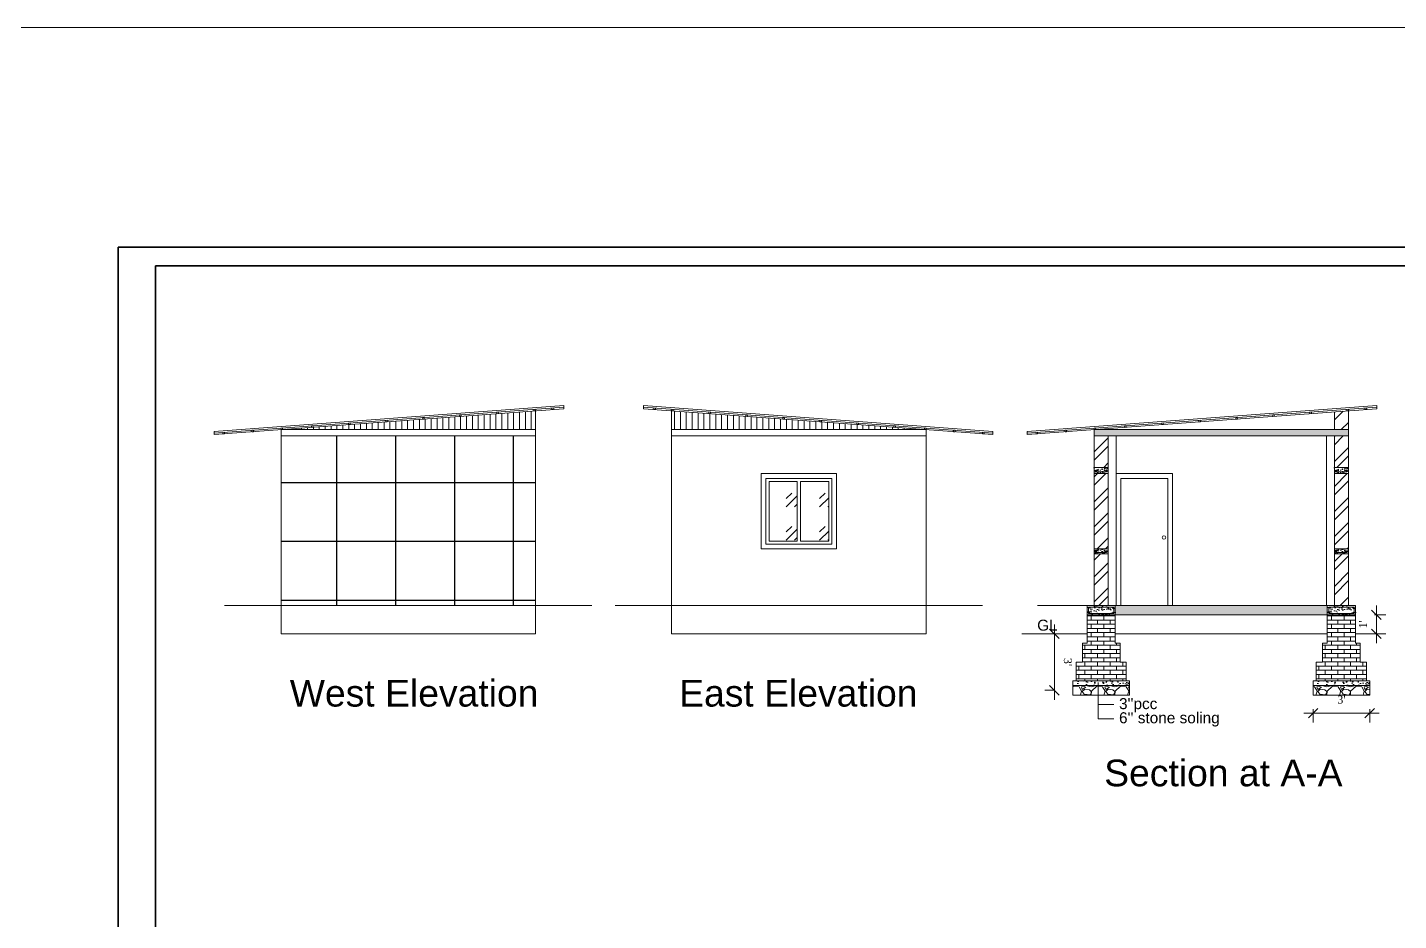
# Model space of a CAD drawing. Header units: inches. Extents: x 45643 to 78083, y -17830 to -3084.
# Drawn here: x 50184 to 51057, y -13929 to -13361 of the extents above; entities that cross this region are included whole.
import ezdxf

# ---------------------------------------------------------------- set-up
doc = ezdxf.new("R2010")
doc.units = ezdxf.units.IN
doc.header["$MEASUREMENT"] = 0
for name, color, linetype, lineweight in [('1', 7, 'Continuous', 25), ('door', 3, 'Continuous', 13), ('steps', 253, 'Continuous', 20), ('WALL - A', 1, 'Continuous', 40)]:
    doc.layers.add(name, color=color, linetype=linetype, lineweight=lineweight)
doc.layers.add('Normal Wall', color=7, linetype='Continuous', lineweight=35, true_color=0xffaf89)
doc.styles.get("Standard").update_dxf_attribs({"font": 'times.ttf'})
doc.dimstyles.new('Copy of Standard', dxfattribs={"dimtxt": 5, "dimasz": 6, "dimexe": 6, "dimexo": 12, "dimgap": 6, "dimtad": 1, "dimdec": 0, "dimzin": 0, "dimdsep": 46, "dimlunit": 3, "dimtxsty": 'Standard', "dimblk": 'OBLIQUE', "dimcen": 0.09, "dimdle": 6, "dimclrd": 256, "dimclre": 256, "dimclrt": 256, "dimadec": 0, "dimazin": 0, "dimtfac": 1, "dimtdec": 0, "dimtix": 1, "dimtmove": 2, "dimatfit": 3, "dimfxl": 6, "dimfxlon": 1, "dimtolj": 1, "dimtzin": 0, "dimlwd": 13, "dimlwe": 13, "dimarcsym": 0})
pattern_1 = [(45, (-311844.91, 16987.062), (21.21320344, 0), [12.5, -17.5]), (45, (-311839.607, 16987.062), (21.21320344, 0), [5, -25]), (45, (-311844.91, 16992.366), (21.21320344, 0), [5, -25])]
pattern_2 = [(45, (-310188.33, 16987.062), (-7.9549513, 7.9549513), []), (45, (-310183.027, 16987.062), (-7.9549513, 7.9549513), [])]
pattern_3 = [(228.0127875, (-310177.5298, 17002.0625), (-120, -135), [2.01804, -199.7863207]), (184.96974073, (-310178.8798, 17000.5625), (180, 15), [3.46302, -342.8388714]), (132.51044708, (-310182.3298, 17000.2625), (150, -165), [2.44182, -241.74048894]), (267.273689, (-310188.1798, 16996.5125), (15, 300), [3.15357, -312.2033706]), (292.83365418, (-310188.3298, 16993.3625), (-75, 180), [3.092325, -306.1405969]), (357.273689, (-310187.1298, 16990.5125), (-300, 15), [3.15357, -312.2033706]), (37.69424047, (-310183.9798, 16990.3625), (-195, -150), [4.170435, -412.87272823]), (72.25532837, (-310180.6798, 16992.9125), (105, 330), [3.93732, -389.79482245]), (121.42956562, (-310179.4798, 16996.6625), (-120, 195), [3.16425, -313.26109665]), (175.2363583, (-310181.1298, 16999.3625), (165, -15), [3.61248, -177.0114387]), (222.3974378, (-310184.7298, 16999.6625), (-180, -165), [4.67172, -462.5006251]), (138.81407483, (-310173.3298, 16996.3625), (-105, 90), [1.594515, -157.8576722]), (171.4692344, (-310174.5298, 16997.4125), (195, -30), [3.033555, -300.32267124]), (225, (-310177.53, 16997.862), (-2e-15, -15), [2.121315, -19.09188844]), (203.1985905, (-310178.5798, 16999.6625), (75, 30), [1.14237, -113.0942266]), (291.8014095, (-310179.6298, 16999.2125), (-15, 45), [1.615545, -79.1619271]), (30.9637565, (-310179.0298, 16997.7125), (45, 30), [2.623935, -84.8403434]), (161.5650512, (-310176.78, 16999.0625), (30, -15), [1.897365, -45.5367999]), (16.38954033, (-310188.3298, 16999.2125), (150, 45), [2.658, -263.1426772]), (70.34617594, (-310185.7798, 16999.9625), (-60, -165), [2.229915, -220.7611162]), (293.1985905, (-310176.7798, 17002.0625), (-30, 75), [2.284725, -111.9518716]), (343.61045967, (-310175.8798, 16999.9625), (-150, 45), [2.658, -263.1426772]), (339.4439548, (-310188.3298, 16989.9125), (-75, 30), [2.5632, -125.5968562]), (294.77514057, (-310185.9298, 16989.0125), (-75, 165), [2.14767, -212.61964595]), (66.8014095, (-310176.6298, 16987.0625), (30, 75), [2.284725, -111.9518716]), (17.35402464, (-310175.7298, 16989.1625), (-195, -60), [2.514465, -248.9313542]), (69.4439548, (-310183.9798, 16987.0625), (-30, -75), [1.2816, -126.8784562]), (101.3099325, (-310177.5298, 16987.0625), (-15, 60), [0.76485, -75.7204427]), (165.9637565, (-310177.6798, 16987.8125), (45, -15), [3.092325, -58.7542594]), (186.00900596, (-310180.6798, 16988.5625), (150, 15), [2.86575, -283.7088476]), (303.6900675, (-310179.03, 16996.3625), (-15, 30), [2.16333, -51.91993913]), (353.15722659, (-310177.8298, 16994.5625), (255, -30), [3.77691, -373.91343936]), (60.9453959, (-310174.0798, 16994.1125), (-60, -105), [1.54434, -152.8901121]), (90, (-310173.33, 16995.462), (-15, 15), [0.9, -14.1]), (120.25643716, (-310180.9798, 16989.0125), (60, -105), [2.08386, -206.30279984]), (48.0127875, (-310182.0298, 16990.8125), (120, 135), [4.03608, -197.7682807]), (0, (-310179.33, 16993.812), (15, 15), [3.9, -11.1]), (325.30484647, (-310175.4298, 16993.8125), (150, -105), [2.37171, -234.7991145]), (254.0546041, (-310173.4798, 16992.4625), (-15, -60), [2.18403, -107.01761834]), (207.64597536, (-310174.0798, 16990.3625), (-285, -150), [3.555975, -352.04211273]), (175.42607874, (-310177.2298, 16988.7125), (-195, 15), [3.761985, -372.4361011])]
pattern_4 = [(50, (-13460.1627, 102783.417), (5.73808146, -0.50201708), [0.6, -6.6]), (355, (-13460.1627, 102783.417), (-1.11001067, 6.01753707), [0.48, -5.28]), (100.4514, (-13459.6845, 102783.3754), (4.62807505, 5.51551634), [0.50992152, -5.6091369]), (46.1842, (-13460.163, 102785.017), (8.5379284, -1.3241521), [0.9, -9.9]), (96.6356, (-13459.451, 102784.907), (7.47730164, 7.79294297), [0.7648823, -8.413704]), (351.1842, (-13460.163, 102785.017), (7.47729556, 7.7929488), [0.72, -7.92]), (21, (-13459.3627, 102784.617), (4.77525642, -3.22095113), [0.6, -6.6]), (326, (-13459.3627, 102784.617), (1.94652266, 5.80120036), [0.48, -5.28]), (71.4514, (-13458.965, 102784.349), (6.72178103, 2.58024397), [0.50992152, -5.6091369]), (37.5, (-13460.1627, 102783.4172), (0.097278843, 2.66315083), [0, -5.216, 0, -5.36, 0, -5.3]), (7.5, (-13460.1627, 102783.4172), (2.1045563, 3.155293695), [0, -3.056, 0, -5.096, 0, -2.02]), (327.5, (-13461.9467, 102783.4172), (4.27057949, -0.180438974), [0, -2, 0, -6.24, 0, -8.28]), (317.5, (-13462.7467, 102783.4172), (4.66548935, 0.80083986), [0, -2.6, 0, -4.144, 0, -5.88])]
pattern_5 = [(50, (-13307.1627, 102783.417), (5.73808146, -0.50201708), [0.6, -6.6]), (355, (-13307.1627, 102783.417), (-1.11001067, 6.01753707), [0.48, -5.28]), (100.4514, (-13306.6845, 102783.3754), (4.62807505, 5.51551634), [0.50992152, -5.6091369]), (46.1842, (-13307.163, 102785.017), (8.5379284, -1.3241521), [0.9, -9.9]), (96.6356, (-13306.451, 102784.907), (7.47730164, 7.79294297), [0.7648823, -8.413704]), (351.1842, (-13307.163, 102785.017), (7.47729556, 7.7929488), [0.72, -7.92]), (21, (-13306.3627, 102784.617), (4.77525642, -3.22095113), [0.6, -6.6]), (326, (-13306.3627, 102784.617), (1.94652266, 5.80120036), [0.48, -5.28]), (71.4514, (-13305.965, 102784.349), (6.72178103, 2.58024397), [0.50992152, -5.6091369]), (37.5, (-13307.1627, 102783.4172), (0.097278843, 2.66315083), [0, -5.216, 0, -5.36, 0, -5.3]), (7.5, (-13307.1627, 102783.4172), (2.1045563, 3.155293695), [0, -3.056, 0, -5.096, 0, -2.02]), (327.5, (-13308.9467, 102783.4172), (4.27057949, -0.180438974), [0, -2, 0, -6.24, 0, -8.28]), (317.5, (-13309.7467, 102783.4172), (4.66548935, 0.80083986), [0, -2.6, 0, -4.144, 0, -5.88])]

# ---------------------------------------------------------------- blocks, each defined once
blk = doc.blocks.new('_Oblique')
at = {"color": 0, "linetype": 'ByBlock', "lineweight": -2}
blk.add_line((-0.5, -0.5), (0.5, 0.5), dxfattribs=at)
blk = doc.blocks.new('*D1293')
at = {"linetype": 'ByBlock', "lineweight": 13, "transparency": 16777216}
for p, q in [((50838.27, -13788.81), (50838.27, -13740.81)), ((50838.27, -13746.81), (50832.27, -13746.81)), ((50838.27, -13782.81), (50832.27, -13782.81))]:
    blk.add_line(p, q, dxfattribs=at)
at = {"layer": 'Defpoints', "color": 0, "linetype": 'ByBlock', "transparency": 16777216}
for p in [(50838.27, -13746.81), (50850.08, -13746.81), (50850.08, -13782.8)]:
    blk.add_point(p, dxfattribs=at)
at = {"linetype": 'ByBlock', "lineweight": 13, "transparency": 16777216, "xscale": 6, "yscale": 6, "zscale": 6}
for p, rotation in [((50838.27, -13746.81), 90.00118147612702), ((50838.27, -13782.81), 270.001181476127)]:
    blk.add_blockref('_Oblique', p, dxfattribs=dict(at, rotation=rotation))
at = {"linetype": 'ByBlock', "lineweight": 5, "transparency": 16777216, "insert": (50846.81, -13764.81), "char_height": 5, "attachment_point": 5, "rotation": 270.00118}
blk.add_mtext("\\A1;3'", dxfattribs=at)
blk = doc.blocks.new('*D1300')
at = {"linetype": 'ByBlock', "lineweight": 13, "transparency": 16777216}
for p, q in [((51042.08, -13734.8), (51049.3, -13734.8)), ((51043.3, -13734.8), (51043.3, -13728.8)), ((51043.3, -13746.81), (51043.3, -13734.8)), ((51042.08, -13746.81), (51049.3, -13746.81)), ((51043.3, -13746.81), (51043.3, -13752.81))]:
    blk.add_line(p, q, dxfattribs=at)
at = {"layer": 'Defpoints', "color": 0, "linetype": 'ByBlock', "transparency": 16777216}
for p in [(51030.08, -13734.8), (51043.3, -13734.8), (51030.08, -13746.81)]:
    blk.add_point(p, dxfattribs=at)
at = {"linetype": 'ByBlock', "lineweight": 13, "transparency": 16777216, "xscale": 6, "yscale": 6, "zscale": 6}
for p, rotation in [((51043.3, -13734.8), 270), ((51043.3, -13746.81), 90)]:
    blk.add_blockref('_Oblique', p, dxfattribs=dict(at, rotation=rotation))
at = {"linetype": 'ByBlock', "lineweight": 5, "transparency": 16777216, "insert": (51034.8, -13740.81), "char_height": 5, "attachment_point": 5, "rotation": 90}
blk.add_mtext("\\A1;1'", dxfattribs=at)
blk = doc.blocks.new('*D1294')
at = {"linetype": 'ByBlock', "lineweight": 13, "transparency": 16777216}
for p, q in [((51003.08, -13794.8), (51003.08, -13803.34)), ((51039.08, -13794.8), (51039.08, -13803.34)), ((50997.08, -13797.34), (51045.08, -13797.34))]:
    blk.add_line(p, q, dxfattribs=at)
at = {"layer": 'Defpoints', "color": 0, "linetype": 'ByBlock', "transparency": 16777216}
for p in [(51003.08, -13782.8), (51039.08, -13782.8), (51039.08, -13797.34)]:
    blk.add_point(p, dxfattribs=at)
at = {"linetype": 'ByBlock', "lineweight": 13, "transparency": 16777216, "xscale": 6, "yscale": 6, "zscale": 6, "rotation": 180}
blk.add_blockref('_Oblique', (51003.08, -13797.34), dxfattribs=at)
at = {"linetype": 'ByBlock', "lineweight": 13, "transparency": 16777216, "xscale": 6, "yscale": 6, "zscale": 6}
blk.add_blockref('_Oblique', (51039.08, -13797.34), dxfattribs=at)
at = {"linetype": 'ByBlock', "lineweight": 5, "transparency": 16777216, "insert": (51021.08, -13788.79), "char_height": 5, "attachment_point": 5}
blk.add_mtext("\\A1;3'", dxfattribs=at)

msp = doc.modelspace()

# ---------------------------------------------------------------- hatches: boundary and pattern name
at = {"linetype": 'ByBlock', "lineweight": 5}
h = msp.add_hatch(dxfattribs=at)
h.set_pattern_fill('AR-CONC', scale=0.5, style=0)
h.set_pattern_definition([(50, (4624.659, 55162.9462), (3.58630091, -0.31376067), [0.375, -4.125]), (355, (4624.659, 55162.9462), (-0.69375667, 3.76096067), [0.3, -3.3]), (100.4514, (4624.958, 55162.92), (2.89254691, 3.44719771), [0.31870095, -3.50571056]), (46.1842, (4624.659, 55163.9462), (5.33620524, -0.82759507), [0.5625, -6.1875]), (96.6356, (4625.1037, 55163.877), (4.67331353, 4.87058935), [0.47805144, -5.258565]), (351.1842, (4624.659, 55163.946), (4.67330973, 4.870593), [0.45, -4.95]), (21, (4625.159, 55163.6962), (2.98453526, -2.01309445), [0.375, -4.125]), (326, (4625.159, 55163.6962), (1.21657666, 3.62575023), [0.3, -3.3]), (71.4514, (4625.4077, 55163.5285), (4.20111314, 1.61265248), [0.31870095, -3.50571056]), (37.5, (4624.659, 55162.9462), (0.060799277, 1.66446927), [0, -3.26, 0, -3.35, 0, -3.3125]), (7.5, (4624.659, 55162.9462), (1.315347687, 1.97205856), [0, -1.91, 0, -3.185, 0, -1.2625]), (327.5, (4623.544, 55162.9462), (2.66911218, -0.112774359), [0, -1.25, 0, -3.9, 0, -5.175]), (317.5, (4623.044, 55162.9462), (2.91593085, 0.50052491), [0, -1.625, 0, -2.59, 0, -3.675])])
h.paths.add_polyline_path([(50872.58, -13640.8), (50863.58, -13640.8), (50863.58, -13644.8), (50872.58, -13644.8)])
edge = h.paths.add_edge_path(flags=16)
edge.add_arc((50871.5, -13643.45), 0.496, 180, 268.05799, ccw=False)
edge.add_arc((50871.5, -13643.45), 0.496, 0, 180, ccw=False)
edge.add_arc((50871.5, -13643.45), 0.496, -91.94201, 0, ccw=False)
edge.add_line((50871.48, -13643.94), (50864.68, -13643.94))
edge.add_arc((50864.67, -13643.45), 0.496, 180, 271.94201, ccw=False)
edge.add_arc((50864.67, -13643.45), 0.496, 0, 180, ccw=False)
edge.add_arc((50864.67, -13643.45), 0.496, -88.05799, 0, ccw=False)
edge.add_line((50864.68, -13643.94), (50871.48, -13643.94))
h = msp.add_hatch(color=7, dxfattribs=at)
h.paths.add_polyline_path([(50872, -13643.17, 0.414214), (50871.5, -13642.68), (50871.33, -13642.71, 0.315664), (50871.01, -13643.17, 1)])
h.paths.add_polyline_path([(50864.84, -13642.71), (50864.67, -13642.68, 0.414214), (50864.17, -13643.17, 0.404321), (50864.65, -13643.67), (50864.68, -13643.67, 0.404321), (50865.16, -13643.17, 0.315664)])
h = msp.add_hatch(dxfattribs=at)
h.set_pattern_fill('AR-CONC', scale=0.5, style=0)
h.set_pattern_definition([(50, (4777.659, 55162.9462), (3.58630091, -0.31376067), [0.375, -4.125]), (355, (4777.659, 55162.9462), (-0.69375667, 3.76096067), [0.3, -3.3]), (100.4514, (4777.958, 55162.92), (2.89254691, 3.44719771), [0.31870095, -3.50571056]), (46.1842, (4777.659, 55163.9462), (5.33620524, -0.82759507), [0.5625, -6.1875]), (96.6356, (4778.1037, 55163.877), (4.67331353, 4.87058935), [0.47805144, -5.258565]), (351.1842, (4777.659, 55163.946), (4.67330973, 4.870593), [0.45, -4.95]), (21, (4778.159, 55163.6962), (2.98453526, -2.01309445), [0.375, -4.125]), (326, (4778.159, 55163.6962), (1.21657666, 3.62575023), [0.3, -3.3]), (71.4514, (4778.4077, 55163.5285), (4.20111314, 1.61265248), [0.31870095, -3.50571056]), (37.5, (4777.659, 55162.9462), (0.060799277, 1.66446927), [0, -3.26, 0, -3.35, 0, -3.3125]), (7.5, (4777.659, 55162.9462), (1.315347687, 1.97205856), [0, -1.91, 0, -3.185, 0, -1.2625]), (327.5, (4776.544, 55162.9462), (2.66911218, -0.112774359), [0, -1.25, 0, -3.9, 0, -5.175]), (317.5, (4776.044, 55162.9462), (2.91593085, 0.50052491), [0, -1.625, 0, -2.59, 0, -3.675])])
h.paths.add_polyline_path([(51025.58, -13640.8), (51016.58, -13640.8), (51016.58, -13644.8), (51025.58, -13644.8)])
edge = h.paths.add_edge_path(flags=16)
edge.add_arc((51024.5, -13643.45), 0.496, 180, 268.05799, ccw=False)
edge.add_arc((51024.5, -13643.45), 0.496, 0, 180, ccw=False)
edge.add_arc((51024.5, -13643.45), 0.496, -91.94201, 0, ccw=False)
edge.add_line((51024.48, -13643.94), (51017.68, -13643.94))
edge.add_arc((51017.67, -13643.45), 0.496, 180, 271.94201, ccw=False)
edge.add_arc((51017.67, -13643.45), 0.496, 0, 180, ccw=False)
edge.add_arc((51017.67, -13643.45), 0.496, -88.05799, 0, ccw=False)
edge.add_line((51017.68, -13643.94), (51024.48, -13643.94))
h = msp.add_hatch(color=7, dxfattribs=at)
h.paths.add_polyline_path([(51025, -13643.17, 0.414214), (51024.5, -13642.68), (51024.33, -13642.71, 0.315664), (51024.01, -13643.17, 1)])
h.paths.add_polyline_path([(51017.84, -13642.71), (51017.67, -13642.68, 0.414214), (51017.17, -13643.17, 0.404321), (51017.65, -13643.67), (51017.68, -13643.67, 0.404321), (51018.16, -13643.17, 0.315664)])
h = msp.add_hatch(dxfattribs=at)
h.set_pattern_fill('AR-CONC', scale=0.5, style=0)
h.set_pattern_definition([(50, (4624.659, 55111.9462), (3.58630091, -0.31376067), [0.375, -4.125]), (355, (4624.659, 55111.9462), (-0.69375667, 3.76096067), [0.3, -3.3]), (100.4514, (4624.958, 55111.92), (2.89254691, 3.44719771), [0.31870095, -3.50571056]), (46.1842, (4624.659, 55112.9462), (5.33620524, -0.82759507), [0.5625, -6.1875]), (96.6356, (4625.1037, 55112.877), (4.67331353, 4.87058935), [0.47805144, -5.258565]), (351.1842, (4624.659, 55112.946), (4.67330973, 4.870593), [0.45, -4.95]), (21, (4625.159, 55112.6962), (2.98453526, -2.01309445), [0.375, -4.125]), (326, (4625.159, 55112.6962), (1.21657666, 3.62575023), [0.3, -3.3]), (71.4514, (4625.4077, 55112.5285), (4.20111314, 1.61265248), [0.31870095, -3.50571056]), (37.5, (4624.659, 55111.9462), (0.060799277, 1.66446927), [0, -3.26, 0, -3.35, 0, -3.3125]), (7.5, (4624.659, 55111.9462), (1.315347687, 1.97205856), [0, -1.91, 0, -3.185, 0, -1.2625]), (327.5, (4623.544, 55111.9462), (2.66911218, -0.112774359), [0, -1.25, 0, -3.9, 0, -5.175]), (317.5, (4623.044, 55111.9462), (2.91593085, 0.50052491), [0, -1.625, 0, -2.59, 0, -3.675])])
h.paths.add_polyline_path([(50872.58, -13692.8), (50863.58, -13692.8), (50863.58, -13695.8), (50872.58, -13695.8)])
h.paths.add_polyline_path([(50871.48, -13694.94, -0.404321), (50871.01, -13694.45, -1), (50872, -13694.45, -0.424176), (50871.48, -13694.94), (50864.68, -13694.94, -0.424176), (50864.17, -13694.45, -1), (50865.16, -13694.45, -0.404321), (50864.68, -13694.94)], flags=16)
h = msp.add_hatch(color=7, dxfattribs=at)
h.paths.add_polyline_path([(50872, -13694.45, 0.414214), (50871.5, -13693.95), (50871.33, -13693.98, 0.315664), (50871.01, -13694.45, 1)])
h.paths.add_polyline_path([(50864.84, -13693.98), (50864.67, -13693.95, 0.414214), (50864.17, -13694.45, 0.404321), (50864.65, -13694.94), (50864.68, -13694.94, 0.404321), (50865.16, -13694.45, 0.315664)])
h = msp.add_hatch(dxfattribs=at)
h.set_pattern_fill('AR-CONC', scale=0.5, style=0)
h.set_pattern_definition([(50, (4777.659, 55111.9462), (3.58630091, -0.31376067), [0.375, -4.125]), (355, (4777.659, 55111.9462), (-0.69375667, 3.76096067), [0.3, -3.3]), (100.4514, (4777.958, 55111.92), (2.89254691, 3.44719771), [0.31870095, -3.50571056]), (46.1842, (4777.659, 55112.9462), (5.33620524, -0.82759507), [0.5625, -6.1875]), (96.6356, (4778.1037, 55112.877), (4.67331353, 4.87058935), [0.47805144, -5.258565]), (351.1842, (4777.659, 55112.946), (4.67330973, 4.870593), [0.45, -4.95]), (21, (4778.159, 55112.6962), (2.98453526, -2.01309445), [0.375, -4.125]), (326, (4778.159, 55112.6962), (1.21657666, 3.62575023), [0.3, -3.3]), (71.4514, (4778.4077, 55112.5285), (4.20111314, 1.61265248), [0.31870095, -3.50571056]), (37.5, (4777.659, 55111.9462), (0.060799277, 1.66446927), [0, -3.26, 0, -3.35, 0, -3.3125]), (7.5, (4777.659, 55111.9462), (1.315347687, 1.97205856), [0, -1.91, 0, -3.185, 0, -1.2625]), (327.5, (4776.544, 55111.9462), (2.66911218, -0.112774359), [0, -1.25, 0, -3.9, 0, -5.175]), (317.5, (4776.044, 55111.9462), (2.91593085, 0.50052491), [0, -1.625, 0, -2.59, 0, -3.675])])
h.paths.add_polyline_path([(51025.58, -13692.8), (51016.58, -13692.8), (51016.58, -13695.8), (51025.58, -13695.8)])
h.paths.add_polyline_path([(51024.48, -13694.94, -0.404321), (51024.01, -13694.45, -1), (51025, -13694.45, -0.424176), (51024.48, -13694.94), (51017.68, -13694.94, -0.424176), (51017.17, -13694.45, -1), (51018.16, -13694.45, -0.404321), (51017.68, -13694.94)], flags=16)
h = msp.add_hatch(color=7, dxfattribs=at)
h.paths.add_polyline_path([(51025, -13694.45, 0.414214), (51024.5, -13693.95), (51024.33, -13693.98, 0.315664), (51024.01, -13694.45, 1)])
h.paths.add_polyline_path([(51017.84, -13693.98), (51017.67, -13693.95, 0.414214), (51017.17, -13694.45, 0.404321), (51017.65, -13694.94), (51017.68, -13694.94, 0.404321), (51018.16, -13694.45, 0.315664)])
at = {"layer": '1', "ltscale": 5}
h = msp.add_hatch(dxfattribs=at)
h.set_pattern_fill('ANSI37', color=256, scale=300, angle=45, style=0)
h.set_pattern_definition([(90, (-310706.124, 16987.062), (-37.5, 0), []), (180, (-310706.124, 16987.062), (-4e-15, -37.5), [])])
h.paths.add_polyline_path([(50507.79, -13620.8), (50345.79, -13620.8), (50345.79, -13728.8), (50507.79, -13728.8)])
at = {"layer": 'door', "ltscale": 0.5}
h = msp.add_hatch(dxfattribs=at)
h.set_pattern_fill('AR-CONC', color=256, scale=0.8, style=0)
h.set_pattern_definition([(50, (-310188.33, 16987.0625), (5.73808146, -0.50201708), [0.6, -6.6]), (355, (-310188.33, 16987.0625), (-1.11001067, 6.01753707), [0.48, -5.28]), (100.4514445, (-310187.8516, 16987.0206), (4.62807077, 5.51551993), [0.50992154, -5.6091369]), (46.1842, (-310188.33, 16988.6625), (8.53793065, -1.32415425), [0.9, -9.9]), (96.6356355, (-310187.618, 16988.552), (7.47729557, 7.7929488), [0.76488274, -8.41371008]), (351.184164, (-310188.33, 16988.6625), (7.47729556, 7.7929488), [0.72, -7.92]), (21, (-310187.53, 16988.2625), (4.77525642, -3.220951125), [0.6, -6.6]), (326, (-310187.53, 16988.2625), (1.94652266, 5.80120036), [0.48, -5.28]), (71.4514447, (-310187.132, 16987.994), (6.72177901, 2.58024922), [0.50992152, -5.6091369]), (37.5, (-310188.3298, 16987.0625), (0.097278843, 2.663150831), [0, -5.216, 0, -5.36, 0, -5.3]), (7.5, (-310188.3298, 16987.0625), (2.1045563, 3.155293695), [0, -3.056, 0, -5.096, 0, -2.02]), (327.5, (-310190.1138, 16987.0625), (4.27057949, -0.180438974), [0, -2, 0, -6.24, 0, -8.28]), (317.5, (-310190.9138, 16987.0625), (4.665489355, 0.80083986), [0, -2.6, 0, -4.144, 0, -5.88])])
h.paths.add_polyline_path([(51025.58, -13620.8), (51025.58, -13616.8), (50863.58, -13616.8), (50863.58, -13620.8)])
h = msp.add_hatch(dxfattribs=at)
h.set_pattern_fill('GOST_GLASS', color=256, scale=2.5)
h.set_pattern_definition(pattern_1)
h.paths.add_polyline_path([(50674.55, -13649.8), (50656.55, -13649.8), (50656.55, -13687.8), (50674.55, -13687.8)])
h = msp.add_hatch(dxfattribs=at)
h.set_pattern_fill('GOST_GLASS', color=256, scale=2.5)
h.set_pattern_definition(pattern_1)
h.paths.add_polyline_path([(50694.55, -13649.8), (50676.55, -13649.8), (50676.55, -13687.8), (50694.55, -13687.8)])
at = {"layer": 'door', "ltscale": 0.5, "transparency": 33554648}
h = msp.add_hatch(dxfattribs=at)
h.set_pattern_fill('AR-BRSTD', color=256)
h.set_pattern_definition([(0, (-104534.2367, 13158.6229), (0, 2.667), []), (90, (-104534.2367, 13158.623), (-4, 2.667), [2.667, -2.667])])
h.paths.add_polyline_path([(50877.08, -13734.8), (50859.08, -13734.8), (50859.08, -13752.8), (50877.08, -13752.8)])
h.paths.add_polyline_path([(50880.08, -13752.8), (50856.08, -13752.8), (50856.08, -13764.8), (50877.08, -13764.8), (50880.08, -13764.8)])
h.paths.add_polyline_path([(50884.08, -13764.8), (50877.08, -13764.8), (50856.08, -13764.8), (50852.08, -13764.8), (50852.08, -13776.8), (50884.08, -13776.8)])
at = {"layer": 'door', "ltscale": 0.5}
h = msp.add_hatch(dxfattribs=at)
h.set_pattern_fill('AR-CONC', color=256, scale=0.8, style=0)
h.set_pattern_definition(pattern_4)
h.paths.add_polyline_path([(50877.08, -13728.8), (50859.08, -13728.8), (50859.08, -13734.8), (50877.08, -13734.8), (50877.08, -13729.75)])
h.paths.add_polyline_path([(50876.08, -13729.75), (50876.08, -13733.8), (50860.08, -13733.8), (50860.08, -13729.75), (50860.39, -13729.75, -0.049683), (50860.45, -13729.75)], flags=16)
h.paths.add_polyline_path([(50876.08, -13730.09, -1), (50875.41, -13730.09, -1)], flags=0)
h.paths.add_polyline_path([(50876.08, -13733.47, -1), (50875.41, -13733.47, -1)], flags=16)
h.paths.add_polyline_path([(50860.75, -13733.47, -1), (50860.08, -13733.47, -1)], flags=16)
h = msp.add_hatch(dxfattribs=at)
h.set_pattern_fill('AR-CONC', color=256, scale=0.8, style=0)
h.set_pattern_definition(pattern_4)
h.paths.add_polyline_path([(50876.08, -13729.75), (50860.08, -13729.75), (50860.08, -13733.8), (50876.08, -13733.8)])
h = msp.add_hatch(color=256, dxfattribs=at)
h.paths.add_polyline_path([(50860.75, -13730.09, 0.385424), (50860.45, -13729.75), (50860.39, -13729.75, 0.385424), (50860.08, -13730.09, 1)])
h.paths.add_polyline_path([(50860.08, -13733.47, 1), (50860.75, -13733.47, 1)])
h.paths.add_polyline_path([(50875.41, -13730.09, 1), (50876.08, -13730.09, 1)])
h.paths.add_polyline_path([(50875.41, -13733.47, 1), (50876.08, -13733.47, 1)])
at = {"layer": 'door', "ltscale": 0.5, "transparency": 33554648}
h = msp.add_hatch(dxfattribs=at)
h.set_pattern_fill('AR-BRSTD', color=256)
h.set_pattern_definition([(0, (-104381.2367, 13158.6229), (0, 2.667), []), (90, (-104381.2367, 13158.623), (-4, 2.667), [2.667, -2.667])])
h.paths.add_polyline_path([(51030.08, -13734.8), (51012.08, -13734.8), (51012.08, -13752.8), (51030.08, -13752.8)])
h.paths.add_polyline_path([(51033.08, -13752.8), (51009.08, -13752.8), (51009.08, -13764.8), (51030.08, -13764.8), (51033.08, -13764.8)])
h.paths.add_polyline_path([(51037.08, -13764.8), (51030.08, -13764.8), (51009.08, -13764.8), (51005.08, -13764.8), (51005.08, -13776.8), (51037.08, -13776.8)])
at = {"layer": 'door', "ltscale": 0.5}
h = msp.add_hatch(dxfattribs=at)
h.set_pattern_fill('AR-CONC', color=256, scale=0.8, style=0)
h.set_pattern_definition(pattern_5)
h.paths.add_polyline_path([(51030.08, -13728.8), (51012.08, -13728.8), (51012.08, -13734.8), (51030.08, -13734.8), (51030.08, -13729.75)])
h.paths.add_polyline_path([(51029.08, -13729.75), (51029.08, -13733.8), (51013.08, -13733.8), (51013.08, -13729.75), (51013.39, -13729.75, -0.049683), (51013.45, -13729.75)], flags=16)
h.paths.add_polyline_path([(51029.08, -13730.09, -1), (51028.41, -13730.09, -1)], flags=0)
h.paths.add_polyline_path([(51029.08, -13733.47, -1), (51028.41, -13733.47, -1)], flags=16)
h.paths.add_polyline_path([(51013.75, -13733.47, -1), (51013.08, -13733.47, -1)], flags=16)
h = msp.add_hatch(dxfattribs=at)
h.set_pattern_fill('AR-CONC', color=256, scale=0.8, style=0)
h.set_pattern_definition(pattern_5)
h.paths.add_polyline_path([(51029.08, -13729.75), (51013.08, -13729.75), (51013.08, -13733.8), (51029.08, -13733.8)])
h = msp.add_hatch(color=256, dxfattribs=at)
h.paths.add_polyline_path([(51013.75, -13730.09, 0.385424), (51013.45, -13729.75), (51013.39, -13729.75, 0.385424), (51013.08, -13730.09, 1)])
h.paths.add_polyline_path([(51013.08, -13733.47, 1), (51013.75, -13733.47, 1)])
h.paths.add_polyline_path([(51028.41, -13730.09, 1), (51029.08, -13730.09, 1)])
h.paths.add_polyline_path([(51028.41, -13733.47, 1), (51029.08, -13733.47, 1)])
h = msp.add_hatch(dxfattribs=at)
h.set_pattern_fill('AR-CONC', color=256, style=0)
h.set_pattern_definition([(50, (46100.345, 54666.076), (7.17260183, -0.62752135), [0.75, -8.25]), (355, (46100.345, 54666.076), (-1.3875133, 7.5219213), [0.6, -6.6]), (100.4514, (46100.9425, 54666.0236), (5.7850938, 6.8943954), [0.6374019, -7.0114211]), (46.1842, (46100.345, 54668.076), (10.6724105, -1.6551901), [1.125, -12.375]), (96.6356, (46101.234, 54667.938), (9.346627, 9.7411787), [0.9561029, -10.51713]), (351.1842, (46100.345, 54668.076), (9.3466195, 9.741186), [0.9, -9.9]), (21, (46101.345, 54667.576), (5.9690705, -4.0261889), [0.75, -8.25]), (326, (46101.345, 54667.576), (2.4331533, 7.25150045), [0.6, -6.6]), (71.4514, (46101.842, 54667.2404), (8.4022263, 3.225305), [0.6374019, -7.0114211]), (37.5, (46100.3448, 54666.076), (0.12159855, 3.32893854), [0, -6.52, 0, -6.7, 0, -6.625]), (7.5, (46100.3448, 54666.076), (2.63069537, 3.94411712), [0, -3.82, 0, -6.37, 0, -2.525]), (327.5, (46098.1148, 54666.076), (5.33822436, -0.22554872), [0, -2.5, 0, -7.8, 0, -10.35]), (317.5, (46097.115, 54666.076), (5.8318617, 1.00104982), [0, -3.25, 0, -5.18, 0, -7.35])])
h.paths.add_polyline_path([(50886.08, -13776.8), (50850.08, -13776.8), (50850.08, -13779.8), (50886.08, -13779.8)])
h = msp.add_hatch(dxfattribs=at)
h.set_pattern_fill('AR-CONC', color=256, style=0)
h.set_pattern_definition([(50, (46253.345, 54666.076), (7.17260183, -0.62752135), [0.75, -8.25]), (355, (46253.345, 54666.076), (-1.3875133, 7.5219213), [0.6, -6.6]), (100.4514, (46253.9425, 54666.0236), (5.7850938, 6.8943954), [0.6374019, -7.0114211]), (46.1842, (46253.345, 54668.076), (10.6724105, -1.6551901), [1.125, -12.375]), (96.6356, (46254.234, 54667.938), (9.346627, 9.7411787), [0.9561029, -10.51713]), (351.1842, (46253.345, 54668.076), (9.3466195, 9.741186), [0.9, -9.9]), (21, (46254.345, 54667.576), (5.9690705, -4.0261889), [0.75, -8.25]), (326, (46254.345, 54667.576), (2.4331533, 7.25150045), [0.6, -6.6]), (71.4514, (46254.842, 54667.2404), (8.4022263, 3.225305), [0.6374019, -7.0114211]), (37.5, (46253.3448, 54666.076), (0.12159855, 3.32893854), [0, -6.52, 0, -6.7, 0, -6.625]), (7.5, (46253.3448, 54666.076), (2.63069537, 3.94411712), [0, -3.82, 0, -6.37, 0, -2.525]), (327.5, (46251.1148, 54666.076), (5.33822436, -0.22554872), [0, -2.5, 0, -7.8, 0, -10.35]), (317.5, (46250.115, 54666.076), (5.8318617, 1.00104982), [0, -3.25, 0, -5.18, 0, -7.35])])
h.paths.add_polyline_path([(51039.08, -13776.8), (51003.08, -13776.8), (51003.08, -13779.8), (51039.08, -13779.8)])
at = {"layer": 'door', "ltscale": 0.5, "transparency": 33554648}
h = msp.add_hatch(dxfattribs=at)
h.set_pattern_fill('GRAVEL', color=256, scale=15)
h.set_pattern_definition(pattern_3)
h.paths.add_polyline_path([(50866.23, -13779.8), (50850.08, -13779.8), (50850.08, -13785.8), (50866.23, -13785.8)])
h = msp.add_hatch(dxfattribs=at)
h.set_pattern_fill('GRAVEL', color=256, scale=15)
h.set_pattern_definition(pattern_3)
h.paths.add_polyline_path([(50886.08, -13785.8), (50886.08, -13779.8), (50866.23, -13779.8), (50866.23, -13785.8)])
h = msp.add_hatch(dxfattribs=at)
h.set_pattern_fill('GRAVEL', color=256, scale=15)
h.set_pattern_definition(pattern_3)
h.paths.add_polyline_path([(51039.08, -13779.8), (51003.08, -13779.8), (51003.08, -13785.8), (51039.08, -13785.8)])
at = {"layer": 'steps', "ltscale": 0.3}
h = msp.add_hatch(dxfattribs=at)
h.set_pattern_fill('ANSI31', scale=30, angle=45)
h.set_pattern_definition([(90, (-310706.1242, 16987.0625), (-3.75, 0), [])])
h.paths.add_polyline_path([(50507.79, -13616.8), (50507.79, -13604.8), (50345.79, -13616.8)])
h = msp.add_hatch(dxfattribs=at)
h.set_pattern_fill('ANSI31', scale=30, angle=45)
h.set_pattern_definition([(90, (-310457.3656, 16987.0625), (-3.75, 0), [])])
h.paths.add_polyline_path([(50756.55, -13616.8), (50594.55, -13604.8), (50594.55, -13616.8)])
h = msp.add_hatch(dxfattribs=at)
h.set_pattern_fill('AR-CONC', scale=0.8, style=0)
h.set_pattern_definition([(50, (51003.084, -13731.8048), (5.73808, -0.50202), [0.6, -6.6]), (355, (51003.084, -13731.805), (-1.11, 6.01754), [0.48, -5.28]), (100.4514, (51003.5624, -13731.8466), (4.62807, 5.51552), [0.50992, -5.60914]), (46.184, (51003.084, -13730.205), (8.53793, -1.32415), [0.9, -9.9]), (96.636, (51003.796, -13730.315), (7.4773, 7.79295), [0.7649, -8.4137]), (351.184, (51003.084, -13730.205), (7.4773, 7.79295), [0.72, -7.92]), (21, (51003.884, -13730.6048), (4.77526, -3.22095), [0.6, -6.6]), (326, (51003.884, -13730.605), (1.94652, 5.8012), [0.48, -5.28]), (71.4514, (51004.282, -13730.873), (6.72178, 2.58025), [0.50992, -5.60914]), (37.5, (51003.0842, -13731.8048), (0.09728, 2.66315), [0, -5.216, 0, -5.36, 0, -5.3]), (7.5, (51003.0842, -13731.8048), (2.104556, 3.155294), [0, -3.056, 0, -5.096, 0, -2.02]), (327.5, (51001.3002, -13731.8048), (4.27058, -0.18044), [0, -2, 0, -6.24, 0, -8.28]), (317.5, (51000.5002, -13731.8048), (4.66549, 0.80084), [0, -2.6, 0, -4.144, 0, -5.88])])
h.paths.add_polyline_path([(50994.08, -13728.8), (50877.08, -13728.8), (50877.08, -13734.8), (50994.08, -13734.8)])
h.paths.add_polyline_path([(51012.08, -13728.8), (50994.08, -13728.8), (50994.08, -13734.8), (51012.08, -13734.8)])
at = {"layer": 'WALL - A', "lineweight": 25}
h = msp.add_hatch(dxfattribs=at)
h.set_pattern_fill('ANSI32', color=256, scale=30, style=0)
h.set_pattern_definition(pattern_2)
h.paths.add_polyline_path([(51016.58, -13616.8), (51025.58, -13616.8), (51025.58, -13604.8), (51016.58, -13605.47)])
h = msp.add_hatch(dxfattribs=at)
h.set_pattern_fill('ANSI32', color=256, scale=30, style=0)
h.set_pattern_definition(pattern_2)
h.paths.add_polyline_path([(50872.58, -13616.8), (50872.58, -13616.14), (50863.58, -13616.8)])
h = msp.add_hatch(dxfattribs=at)
h.set_pattern_fill('ANSI32', color=256, scale=30, style=0)
h.set_pattern_definition(pattern_2)
h.paths.add_polyline_path([(50863.58, -13640.8), (50872.58, -13640.8), (50872.58, -13620.8), (50863.58, -13620.8)])
h = msp.add_hatch(dxfattribs=at)
h.set_pattern_fill('ANSI32', color=256, scale=30, style=0)
h.set_pattern_definition(pattern_2)
h.paths.add_polyline_path([(51016.58, -13640.8), (51025.58, -13640.8), (51025.58, -13620.8), (51016.58, -13620.8)])
h = msp.add_hatch(dxfattribs=at)
h.set_pattern_fill('ANSI32', color=256, scale=30, style=0)
h.set_pattern_definition(pattern_2)
h.paths.add_polyline_path([(50863.58, -13692.8), (50872.58, -13692.8), (50872.58, -13644.8), (50863.58, -13644.8)])
h = msp.add_hatch(dxfattribs=at)
h.set_pattern_fill('ANSI32', color=256, scale=30, style=0)
h.set_pattern_definition(pattern_2)
h.paths.add_polyline_path([(51025.58, -13644.8), (51016.58, -13644.8), (51016.58, -13692.8), (51025.58, -13692.8)])
h = msp.add_hatch(dxfattribs=at)
h.set_pattern_fill('ANSI32', color=256, scale=30, style=0)
h.set_pattern_definition(pattern_2)
h.paths.add_polyline_path([(50872.58, -13695.8), (50863.58, -13695.8), (50863.58, -13728.8), (50872.58, -13728.8)])
h = msp.add_hatch(dxfattribs=at)
h.set_pattern_fill('ANSI32', color=256, scale=30, style=0)
h.set_pattern_definition(pattern_2)
h.paths.add_polyline_path([(51016.58, -13728.8), (51025.58, -13728.8), (51025.58, -13695.8), (51016.58, -13695.8)])

# ---------------------------------------------------------------- linework, layer by layer
at = {"color": 7, "linetype": 'ByBlock', "lineweight": 5}
for p, q in [((50863.58, -13640.8), (50872.58, -13640.8)), ((50863.58, -13644.8), (50872.58, -13644.8)), ((50863.58, -13644.8), (50872.58, -13644.8)), ((50864.65, -13643.67), (50871.5, -13643.67)), ((50864.67, -13642.68), (50866.42, -13642.99)), ((50871.5, -13642.68), (50869.75, -13642.99)), ((51016.58, -13640.8), (51025.58, -13640.8)), ((51016.58, -13644.8), (51025.58, -13644.8)), ((51016.58, -13644.8), (51025.58, -13644.8)), ((51017.65, -13643.67), (51024.5, -13643.67)), ((51017.67, -13642.68), (51019.42, -13642.99)), ((51024.5, -13642.68), (51022.75, -13642.99)), ((50863.58, -13692.8), (50872.58, -13692.8)), ((50863.58, -13695.8), (50872.58, -13695.8)), ((50863.58, -13695.8), (50872.58, -13695.8)), ((50864.65, -13694.94), (50871.5, -13694.94)), ((50864.67, -13693.95), (50866.42, -13694.26)), ((50871.5, -13693.95), (50869.75, -13694.26)), ((51016.58, -13692.8), (51025.58, -13692.8)), ((51016.58, -13695.8), (51025.58, -13695.8)), ((51016.58, -13695.8), (51025.58, -13695.8)), ((51017.65, -13694.94), (51024.5, -13694.94)), ((51017.67, -13693.95), (51019.42, -13694.26)), ((51024.5, -13693.95), (51022.75, -13694.26)), ((51030.08, -13746.81), (51048.86, -13746.81)), ((50866.23, -13800.97), (50866.23, -13777.9)), ((50866.23, -13791.87), (50876.23, -13791.87)), ((50866.23, -13800.97), (50876.23, -13800.97))]:
    msp.add_line(p, q, dxfattribs=at)
at = {"color": 7, "linetype": 'ByBlock', "lineweight": 5, "ltscale": 10}
for p, q in [((50817.45, -13746.81), (50859.08, -13746.81)), ((50877.08, -13746.81), (51012.08, -13746.79))]:
    msp.add_line(p, q, dxfattribs=at)
at = {"color": 7, "linetype": 'ByBlock', "lineweight": 5}
for centre in [(50864.67, -13643.17), (50871.5, -13643.17), (51017.67, -13643.17), (51024.5, -13643.17), (50864.67, -13694.45), (50871.5, -13694.45), (51017.67, -13694.45), (51024.5, -13694.45)]:
    msp.add_circle(centre, 0.496, dxfattribs=at)
at = {"layer": 'door', "ltscale": 0.5}
for p, q in [((50303.17, -13617.96), (50525.79, -13601.47)), ((50303.17, -13618.96), (50525.79, -13602.47)), ((50303.17, -13619.96), (50525.79, -13603.47)), ((50525.79, -13601.47), (50525.79, -13603.47)), ((50799.17, -13617.96), (50576.55, -13601.47)), ((50576.55, -13601.47), (50576.55, -13603.47)), ((50799.17, -13618.96), (50576.55, -13602.47)), ((50799.17, -13619.96), (50576.55, -13603.47)), ((50820.96, -13617.96), (51043.58, -13601.47)), ((50820.96, -13618.96), (51043.58, -13602.47)), ((50820.96, -13619.96), (51043.58, -13603.47)), ((51043.58, -13601.47), (51043.58, -13603.47)), ((50507.79, -13616.8), (50507.79, -13604.8)), ((50594.55, -13616.8), (50594.55, -13604.8)), ((51016.58, -13616.8), (51016.58, -13605.47)), ((51025.58, -13616.8), (51025.58, -13604.8)), ((50303.17, -13617.96), (50303.17, -13619.96)), ((50345.79, -13616.8), (50507.79, -13616.8)), ((50345.79, -13728.8), (50345.79, -13616.8)), ((50345.79, -13620.8), (50507.79, -13620.8)), ((50507.79, -13728.8), (50507.79, -13616.8)), ((50756.55, -13616.8), (50594.55, -13616.8)), ((50594.55, -13728.8), (50594.55, -13616.8)), ((50756.55, -13620.8), (50594.55, -13620.8)), ((50756.55, -13728.8), (50756.55, -13616.8)), ((50799.17, -13617.96), (50799.17, -13619.96)), ((50820.96, -13617.96), (50820.96, -13619.96)), ((50863.58, -13616.8), (51025.58, -13616.8)), ((50863.58, -13728.8), (50863.58, -13616.8)), ((50863.58, -13620.8), (51025.58, -13620.8)), ((50872.58, -13616.8), (50872.58, -13616.14)), ((50872.58, -13728.8), (50872.58, -13620.8)), ((50877.58, -13728.8), (50877.58, -13620.8)), ((51011.58, -13728.8), (51011.58, -13620.8)), ((51016.58, -13728.8), (51016.58, -13620.8)), ((51025.58, -13728.8), (51025.58, -13616.8)), ((50674.55, -13649.8), (50674.55, -13687.8)), ((50676.55, -13649.8), (50676.55, -13687.8)), ((50345.79, -13728.8), (50309.79, -13728.8)), ((50345.79, -13728.8), (50507.79, -13728.8)), ((50345.79, -13746.8), (50345.79, -13728.8)), ((50507.79, -13728.8), (50543.79, -13728.8)), ((50507.79, -13746.8), (50507.79, -13728.8)), ((50594.55, -13728.8), (50558.55, -13728.8)), ((50756.55, -13728.8), (50594.55, -13728.8)), ((50594.55, -13746.8), (50594.55, -13728.8)), ((50756.55, -13728.8), (50792.55, -13728.8)), ((50756.55, -13746.8), (50756.55, -13728.8)), ((50863.58, -13728.8), (50827.58, -13728.8)), ((50859.08, -13728.8), (50877.08, -13728.8)), ((50859.08, -13728.8), (50859.08, -13752.8)), ((50859.08, -13734.8), (50877.08, -13734.8)), ((50876.08, -13729.75), (50860.08, -13729.75)), ((50860.08, -13729.75), (50860.08, -13733.8)), ((50876.08, -13733.8), (50860.08, -13733.8)), ((50863.58, -13728.8), (51025.58, -13728.8)), ((50863.58, -13728.8), (50872.58, -13728.8)), ((50863.58, -13728.8), (50872.58, -13728.8)), ((50872.58, -13728.8), (50863.58, -13728.8)), ((50863.58, -13728.8), (50872.58, -13728.8)), ((50863.58, -13734.8), (51025.58, -13734.8)), ((50875.58, -13729.75), (50875.08, -13730.4)), ((50876.08, -13730.2), (50875.58, -13730.86)), ((50876.08, -13729.75), (50876.08, -13733.8)), ((50877.08, -13728.8), (50877.08, -13752.8)), ((51025.58, -13728.8), (50979.58, -13728.8)), ((51012.08, -13728.8), (51030.08, -13728.8)), ((51012.08, -13728.8), (51012.08, -13752.8)), ((51012.08, -13734.8), (51030.08, -13734.8)), ((51029.08, -13729.75), (51013.08, -13729.75)), ((51013.08, -13729.75), (51013.08, -13733.8)), ((51029.08, -13733.8), (51013.08, -13733.8)), ((51016.58, -13728.8), (51025.58, -13728.8)), ((51016.58, -13728.8), (51025.58, -13728.8)), ((51025.58, -13728.8), (51016.58, -13728.8)), ((51016.58, -13728.8), (51025.58, -13728.8)), ((51025.58, -13728.8), (51016.58, -13728.8)), ((51028.58, -13729.75), (51028.08, -13730.4)), ((51029.08, -13730.2), (51028.58, -13730.86)), ((51029.08, -13729.75), (51029.08, -13733.8)), ((51030.08, -13728.8), (51030.08, -13752.8)), ((50345.79, -13746.8), (50507.79, -13746.8)), ((50756.55, -13746.8), (50594.55, -13746.8)), ((50856.08, -13752.8), (50856.08, -13764.8)), ((50859.08, -13752.8), (50856.08, -13752.8)), ((50877.08, -13752.8), (50880.08, -13752.8)), ((50880.08, -13752.8), (50880.08, -13764.8)), ((51009.08, -13752.8), (51009.08, -13764.8)), ((51012.08, -13752.8), (51009.08, -13752.8)), ((51030.08, -13752.8), (51033.08, -13752.8)), ((51033.08, -13752.8), (51033.08, -13764.8)), ((50852.08, -13764.8), (50856.08, -13764.8)), ((50852.08, -13764.8), (50852.08, -13776.8)), ((50880.08, -13764.8), (50884.08, -13764.8)), ((50884.08, -13764.8), (50884.08, -13776.8)), ((51005.08, -13764.8), (51009.08, -13764.8)), ((51005.08, -13764.8), (51005.08, -13776.8)), ((51033.08, -13764.8), (51037.08, -13764.8)), ((51037.08, -13764.8), (51037.08, -13776.8)), ((50850.08, -13776.8), (50886.08, -13776.8)), ((50850.08, -13776.8), (50850.08, -13785.8)), ((50886.08, -13776.8), (50886.08, -13785.8)), ((51003.08, -13776.8), (51039.08, -13776.8)), ((51003.08, -13776.8), (51003.08, -13785.8)), ((51039.08, -13776.8), (51039.08, -13785.8)), ((50850.08, -13779.8), (50886.08, -13779.8)), ((50850.08, -13785.8), (50886.08, -13785.8)), ((51003.08, -13779.8), (51039.08, -13779.8)), ((51003.08, -13785.8), (51039.08, -13785.8))]:
    msp.add_line(p, q, dxfattribs=at)
at = {"layer": 'door', "color": 3, "ltscale": 0.5}
msp.add_lwpolyline([(47549.68, -13360.61), (51634.45, -13360.61), (51634.45, -14498.32), (47549.68, -14498.32)], close=True, dxfattribs=at)
at = {"layer": 'door', "ltscale": 0.5}
for points in [[(50507.79, -13604.8), (50506.79, -13604.88), (50506.72, -13603.88), (50507.72, -13603.81)], [(50519.16, -13603.96), (50518.16, -13604.04), (50518.09, -13603.04), (50519.09, -13602.97)], [(50583.18, -13603.96), (50584.18, -13604.04), (50584.25, -13603.04), (50583.25, -13602.97)], [(50594.55, -13604.8), (50595.55, -13604.88), (50595.62, -13603.88), (50594.62, -13603.81)], [(51025.58, -13604.8), (51024.59, -13604.88), (51024.51, -13603.88), (51025.51, -13603.81)], [(51036.95, -13603.96), (51035.96, -13604.04), (51035.88, -13603.04), (51036.88, -13602.97)], [(50389.85, -13613.54), (50388.86, -13613.61), (50388.78, -13612.62), (50389.78, -13612.54)], [(50413.44, -13611.79), (50412.44, -13611.87), (50412.37, -13610.87), (50413.37, -13610.8)], [(50437.03, -13610.05), (50436.03, -13610.12), (50435.96, -13609.12), (50436.95, -13609.05)], [(50460.62, -13608.3), (50459.62, -13608.37), (50459.54, -13607.38), (50460.54, -13607.3)], [(50484.2, -13606.55), (50483.21, -13606.63), (50483.13, -13605.63), (50484.13, -13605.55)], [(50618.14, -13606.55), (50619.13, -13606.63), (50619.21, -13605.63), (50618.21, -13605.55)], [(50641.72, -13608.3), (50642.72, -13608.37), (50642.79, -13607.38), (50641.8, -13607.3)], [(50665.31, -13610.05), (50666.31, -13610.12), (50666.38, -13609.12), (50665.38, -13609.05)], [(50688.9, -13611.79), (50689.89, -13611.87), (50689.97, -13610.87), (50688.97, -13610.8)], [(50712.48, -13613.54), (50713.48, -13613.61), (50713.56, -13612.62), (50712.56, -13612.54)], [(50907.65, -13613.54), (50906.65, -13613.61), (50906.58, -13612.62), (50907.57, -13612.54)], [(50931.24, -13611.79), (50930.24, -13611.87), (50930.16, -13610.87), (50931.16, -13610.8)], [(50954.82, -13610.05), (50953.83, -13610.12), (50953.75, -13609.12), (50954.75, -13609.05)], [(50978.41, -13608.3), (50977.41, -13608.37), (50977.34, -13607.38), (50978.34, -13607.3)], [(51002, -13606.55), (51001, -13606.63), (51000.93, -13605.63), (51001.92, -13605.55)], [(50309.82, -13619.47), (50308.82, -13619.54), (50308.75, -13618.55), (50309.75, -13618.47)], [(50328.3, -13618.1), (50327.31, -13618.17), (50327.23, -13617.18), (50328.23, -13617.1)], [(50346.79, -13616.73), (50345.79, -13616.8), (50345.72, -13615.81), (50346.71, -13615.73)], [(50366.27, -13615.29), (50365.27, -13615.36), (50365.2, -13614.36), (50366.19, -13614.29)], [(50736.07, -13615.29), (50737.07, -13615.36), (50737.14, -13614.36), (50736.14, -13614.29)], [(50755.55, -13616.73), (50756.55, -13616.8), (50756.62, -13615.81), (50755.62, -13615.73)], [(50774.03, -13618.1), (50775.03, -13618.17), (50775.11, -13617.18), (50774.11, -13617.1)], [(50792.52, -13619.47), (50793.51, -13619.54), (50793.59, -13618.55), (50792.59, -13618.47)], [(50827.62, -13619.47), (50826.62, -13619.54), (50826.54, -13618.55), (50827.54, -13618.47)], [(50846.1, -13618.1), (50845.1, -13618.17), (50845.03, -13617.18), (50846.02, -13617.1)], [(50864.58, -13616.73), (50863.58, -13616.8), (50863.51, -13615.81), (50864.51, -13615.73)], [(50884.06, -13615.29), (50883.06, -13615.36), (50882.99, -13614.36), (50883.99, -13614.29)], [(50651.55, -13692.8), (50699.55, -13692.8), (50699.55, -13644.8), (50651.55, -13644.8)], [(50654.55, -13689.8), (50696.55, -13689.8), (50696.55, -13647.8), (50654.55, -13647.8)]]:
    msp.add_lwpolyline(points, close=True, dxfattribs=at)
for points in [[(50674.55, -13649.8), (50656.55, -13649.8), (50656.55, -13687.8), (50674.55, -13687.8)], [(50676.55, -13687.8), (50694.55, -13687.8), (50694.55, -13649.8), (50676.55, -13649.8)]]:
    msp.add_lwpolyline(points, dxfattribs=at)
for centre, radius in [((50908.07, -13685.5), 1.12), ((50860.42, -13730.09), 0.335), ((50860.42, -13733.47), 0.335), ((50875.74, -13730.09), 0.335), ((50875.75, -13733.47), 0.335), ((51013.42, -13730.09), 0.335), ((51013.42, -13733.47), 0.335), ((51028.74, -13730.09), 0.335), ((51028.75, -13733.47), 0.335)]:
    msp.add_circle(centre, radius, dxfattribs=at)
at = {"layer": 'Normal Wall'}
for points in [[(50242.13, -13500.59), (51300.14, -13500.59), (51300.14, -14251.12), (50242.13, -14251.12)], [(50242.13, -13500.59), (51300.14, -13500.59), (51300.14, -14251.12), (50242.13, -14251.12)], [(51288.23, -13512.5), (50265.95, -13512.5), (50265.95, -14239.21), (51288.23, -14239.21)], [(51288.23, -13512.5), (50265.95, -13512.5), (50265.95, -14239.21), (51288.23, -14239.21)]]:
    msp.add_lwpolyline(points, close=True, dxfattribs=at)
at = {"layer": 'steps', "color": 7, "ltscale": 0.3}
for p, q in [((50877.58, -13728.8), (50877.58, -13644.8)), ((50877.58, -13644.8), (50913.58, -13644.8)), ((50913.58, -13644.8), (50913.58, -13728.8)), ((50880.58, -13728.8), (50880.58, -13647.8)), ((50880.58, -13647.8), (50910.58, -13647.8)), ((50910.58, -13647.8), (50910.58, -13728.8))]:
    msp.add_line(p, q, dxfattribs=at)

# ---------------------------------------------------------------- texts
at = {"color": 7, "linetype": 'ByBlock', "lineweight": 5}
for s, insert, char_height, width, attachment_point in [('{\\fArial CE|b0|i0|c0|p34;GL}', (50827.31, -13737.83), 7, 174.1012, 1), ('{\\fArial CE|b0|i0|c238|p34;\\P\\fArial CE|b0|i0|c0|p34;\\H2.8333x;West Elevation}', (50430.55, -13779.78), 6, 232.9624, 5), ('{\\fArial CE|b0|i0|c238|p34;\\P\\fArial CE|b0|i0|c0|p34;\\H2.8333x;East Elevation}', (50675.22, -13779.78), 6, 232.9624, 5), ("{\\fArial CE|b0|i0|c238|p34;3'}'{\\fArial CE|b0|i0|c238|p34;pcc}", (50879.45, -13787.79), 7, 174.1012, 1), ("{\\fArial CE|b0|i0|c0|p34;6\\fArial CE|b0|i0|c238|p34;'}'{\\fArial CE|b0|i0|c238|p34; \\fArial CE|b0|i0|c0|p34;stone\\fArial CE|b0|i0|c238|p34; soling}", (50879.45, -13796.79), 7, 174.1012, 1), ('{\\fArial CE|b0|i0|c238|p34;\\P\\H2.8333x;Section at A-A}', (50945.89, -13830.56), 6, 232.9624, 5)]:
    msp.add_mtext(s, dxfattribs=dict(at, insert=insert, char_height=char_height, width=width, attachment_point=attachment_point))

# ---------------------------------------------------------------- dimensions: what is measured, and where the dimension line sits
dim = msp.add_linear_dim(base=(51043.3, -13734.8), p1=(51030.08, -13746.81), p2=(51030.08, -13734.8), angle=90, dimstyle='Copy of Standard', dxfattribs=at)
dim.commit()
dim.dimension.update_dxf_attribs({"geometry": '*D1300', "text_midpoint": (51034.8, -13740.81)})
dim = msp.add_aligned_dim(p1=(50850.08, -13782.8), p2=(50850.08, -13746.81), distance=11.82, dimstyle='Copy of Standard', dxfattribs=at)
dim.commit()
dim.dimension.update_dxf_attribs({"geometry": '*D1293', "text_midpoint": (50846.81, -13764.81)})
dim = msp.add_linear_dim(base=(51039.08, -13797.34), p1=(51003.08, -13782.8), p2=(51039.08, -13782.8), dimstyle='Copy of Standard', dxfattribs=at)
dim.commit()
dim.dimension.update_dxf_attribs({"geometry": '*D1294', "text_midpoint": (51021.08, -13788.79)})

doc.saveas('drawing.dxf')
